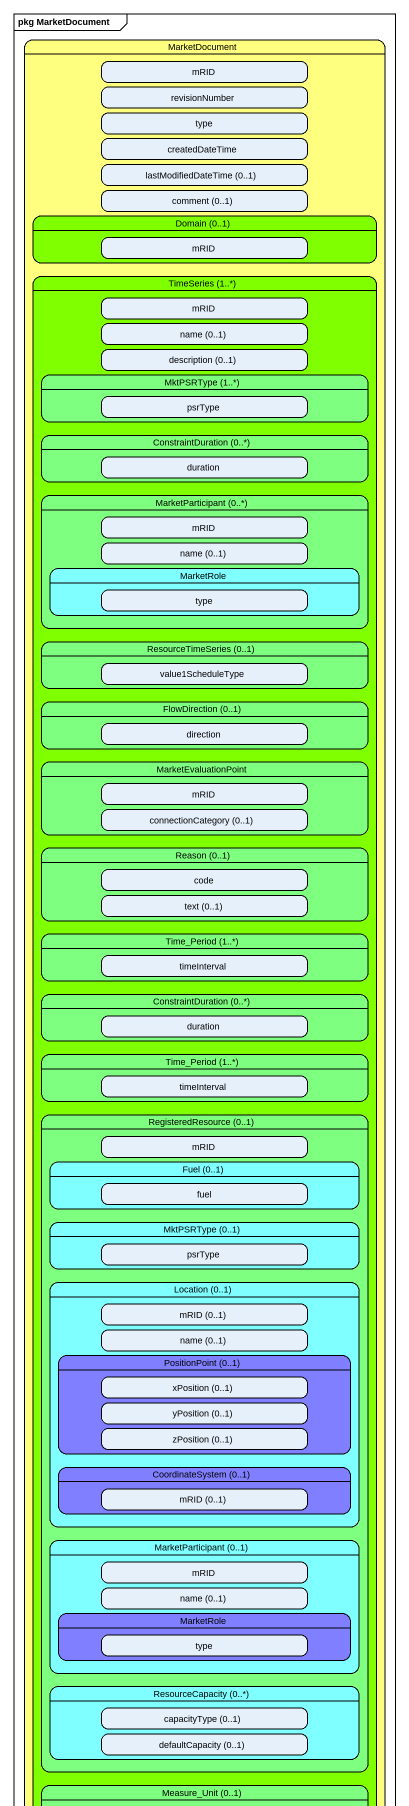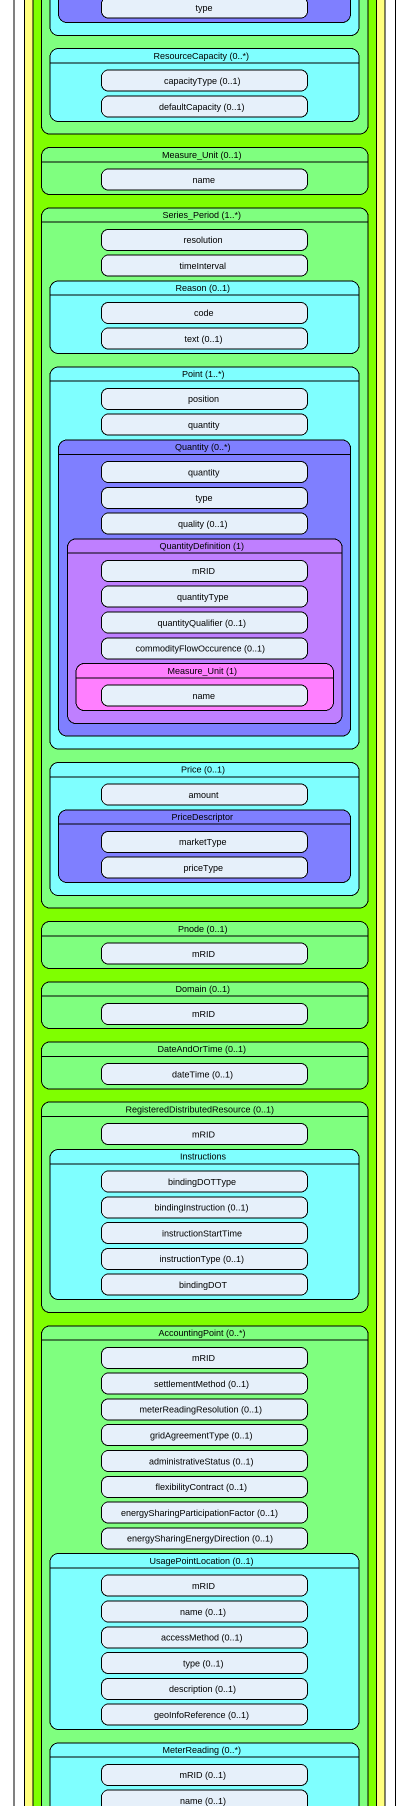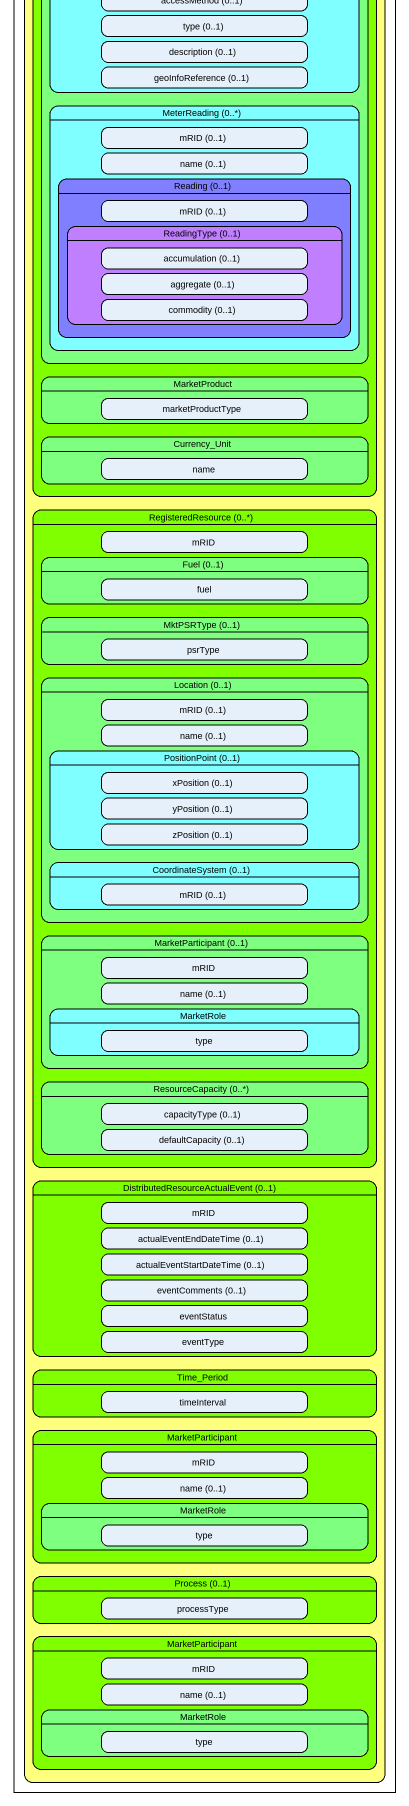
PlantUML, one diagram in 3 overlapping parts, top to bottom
@startuml
mainframe pkg MarketDocument
hide empty description
state MarketDocument #FFFF7F {
  state mRID
  state revisionNumber
  state type
  state createdDateTime
  state "lastModifiedDateTime (0..1)" as lastModifiedDateTime_0_1
  state "comment (0..1)" as comment_0_1
  state "Domain (0..1)" as Domain_0_1 #7FFF00 {
    state "mRID" as mRID_2
  }
  state "TimeSeries (1..*)" as TimeSeries_1 #7FFF00 {
    state "mRID" as mRID_3
    state "name (0..1)" as name_0_1
    state "description (0..1)" as description_0_1
    state "MktPSRType (1..*)" as MktPSRType_1 #7FFF7F {
      state psrType
    }
    state "ConstraintDuration (0..*)" as ConstraintDuration_0 #7FFF7F {
      state duration
    }
    state "MarketParticipant (0..*)" as MarketParticipant_0 #7FFF7F {
      state "mRID" as mRID_4
      state "name (0..1)" as name_0_1_2
      state MarketRole #7FFFFF {
        state "type" as type_2
      }
    }
    state "ResourceTimeSeries (0..1)" as ResourceTimeSeries_0_1 #7FFF7F {
      state value1ScheduleType
    }
    state "FlowDirection (0..1)" as FlowDirection_0_1 #7FFF7F {
      state direction
    }
    state MarketEvaluationPoint #7FFF7F {
      state "mRID" as mRID_5
      state "connectionCategory (0..1)" as connectionCategory_0_1
    }
    state "Reason (0..1)" as Reason_0_1 #7FFF7F {
      state code
      state "text (0..1)" as text_0_1
    }
    state "Time_Period (1..*)" as Time_Period_1 #7FFF7F {
      state timeInterval
    }
    state "ConstraintDuration (0..*)" as ConstraintDuration_0_2 #7FFF7F {
      state "duration" as duration_2
    }
    state "Time_Period (1..*)" as Time_Period_1_2 #7FFF7F {
      state "timeInterval" as timeInterval_2
    }
    state "RegisteredResource (0..1)" as RegisteredResource_0_1 #7FFF7F {
      state "Fuel (0..1)" as Fuel_0_1 #7FFFFF {
        state fuel
      }
      state "mRID" as mRID_6
      state "MktPSRType (0..1)" as MktPSRType_0_1 #7FFFFF {
        state "psrType" as psrType_2
      }
      state "Location (0..1)" as Location_0_1 #7FFFFF {
        state "mRID (0..1)" as mRID_0_1
        state "PositionPoint (0..1)" as PositionPoint_0_1 #7F7FFF {
          state "xPosition (0..1)" as xPosition_0_1
          state "yPosition (0..1)" as yPosition_0_1
          state "zPosition (0..1)" as zPosition_0_1
        }
        state "name (0..1)" as name_0_1_3
        state "CoordinateSystem (0..1)" as CoordinateSystem_0_1 #7F7FFF {
          state "mRID (0..1)" as mRID_0_1_2
        }
      }
      state "MarketParticipant (0..1)" as MarketParticipant_0_1 #7FFFFF {
        state "mRID" as mRID_7
        state "name (0..1)" as name_0_1_4
        state "MarketRole" as MarketRole_2 #7F7FFF {
          state "type" as type_3
        }
      }
      state "ResourceCapacity (0..*)" as ResourceCapacity_0 #7FFFFF {
        state "capacityType (0..1)" as capacityType_0_1
        state "defaultCapacity (0..1)" as defaultCapacity_0_1
      }
    }
    state "Measure_Unit (0..1)" as Measure_Unit_0_1 #7FFF7F {
      state name
    }
    state "Series_Period (1..*)" as Series_Period_1 #7FFF7F {
      state resolution
      state "timeInterval" as timeInterval_3
      state "Reason (0..1)" as Reason_0_1_2 #7FFFFF {
        state "code" as code_2
        state "text (0..1)" as text_0_1_2
      }
      state "Point (1..*)" as Point_1 #7FFFFF {
        state position
        state quantity
        state "Quantity (0..*)" as Quantity_0 #7F7FFF {
          state "quantity" as quantity_2
          state "type" as type_4
          state "QuantityDefinition (1)" as QuantityDefinition_1 #BF7FFF {
            state "mRID" as mRID_8
            state quantityType
            state "quantityQualifier (0..1)" as quantityQualifier_0_1
            state "commodityFlowOccurence (0..1)" as commodityFlowOccurence_0_1
            state "Measure_Unit (1)" as Measure_Unit_1 #FF7FFF {
              state "name" as name_2
            }
          }
          state "quality (0..1)" as quality_0_1
        }
      }
      state "Price (0..1)" as Price_0_1 #7FFFFF {
        state PriceDescriptor #7F7FFF {
          state marketType
          state priceType
        }
        state amount
      }
    }
    state "Pnode (0..1)" as Pnode_0_1 #7FFF7F {
      state "mRID" as mRID_9
    }
    state "Domain (0..1)" as Domain_0_1_2 #7FFF7F {
      state "mRID" as mRID_10
    }
    state "DateAndOrTime (0..1)" as DateAndOrTime_0_1 #7FFF7F {
      state "dateTime (0..1)" as dateTime_0_1
    }
    state "RegisteredDistributedResource (0..1)" as RegisteredDistributedResourc #7FFF7F {
      state Instructions #7FFFFF {
        state bindingDOTType
        state "bindingInstruction (0..1)" as bindingInstruction_0_1
        state instructionStartTime
        state "instructionType (0..1)" as instructionType_0_1
        state bindingDOT
      }
      state "mRID" as mRID_11
    }
    state "AccountingPoint (0..*)" as AccountingPoint_0 #7FFF7F {
      state "mRID" as mRID_12
      state "settlementMethod (0..1)" as settlementMethod_0_1
      state "meterReadingResolution (0..1)" as meterReadingResolution_0_1
      state "gridAgreementType (0..1)" as gridAgreementType_0_1
      state "administrativeStatus (0..1)" as administrativeStatus_0_1
      state "flexibilityContract (0..1)" as flexibilityContract_0_1
      state "energySharingParticipationFactor (0..1)" as energySharingParticipationFa
      state "energySharingEnergyDirection (0..1)" as energySharingEnergyDirection
      state "UsagePointLocation (0..1)" as UsagePointLocation_0_1 #7FFFFF {
        state "mRID" as mRID_13
        state "name (0..1)" as name_0_1_5
        state "accessMethod (0..1)" as accessMethod_0_1
        state "type (0..1)" as type_0_1
        state "description (0..1)" as description_0_1_2
        state "geoInfoReference (0..1)" as geoInfoReference_0_1
      }
      state "MeterReading (0..*)" as MeterReading_0 #7FFFFF {
        state "mRID (0..1)" as mRID_0_1_3
        state "Reading (0..1)" as Reading_0_1 #7F7FFF {
          state "mRID (0..1)" as mRID_0_1_4
          state "ReadingType (0..1)" as ReadingType_0_1 #BF7FFF {
            state "accumulation (0..1)" as accumulation_0_1
            state "aggregate (0..1)" as aggregate_0_1
            state "commodity (0..1)" as commodity_0_1
          }
        }
        state "name (0..1)" as name_0_1_6
      }
    }
    state MarketProduct #7FFF7F {
      state marketProductType
    }
    state Currency_Unit #7FFF7F {
      state "name" as name_3
    }
  }
  state "RegisteredResource (0..*)" as RegisteredResource_0 #7FFF00 {
    state "Fuel (0..1)" as Fuel_0_1_2 #7FFF7F {
      state "fuel" as fuel_2
    }
    state "mRID" as mRID_14
    state "MktPSRType (0..1)" as MktPSRType_0_1_2 #7FFF7F {
      state "psrType" as psrType_3
    }
    state "Location (0..1)" as Location_0_1_2 #7FFF7F {
      state "mRID (0..1)" as mRID_0_1_5
      state "PositionPoint (0..1)" as PositionPoint_0_1_2 #7FFFFF {
        state "xPosition (0..1)" as xPosition_0_1_2
        state "yPosition (0..1)" as yPosition_0_1_2
        state "zPosition (0..1)" as zPosition_0_1_2
      }
      state "name (0..1)" as name_0_1_7
      state "CoordinateSystem (0..1)" as CoordinateSystem_0_1_2 #7FFFFF {
        state "mRID (0..1)" as mRID_0_1_6
      }
    }
    state "MarketParticipant (0..1)" as MarketParticipant_0_1_2 #7FFF7F {
      state "mRID" as mRID_15
      state "name (0..1)" as name_0_1_8
      state "MarketRole" as MarketRole_3 #7FFFFF {
        state "type" as type_5
      }
    }
    state "ResourceCapacity (0..*)" as ResourceCapacity_0_2 #7FFF7F {
      state "capacityType (0..1)" as capacityType_0_1_2
      state "defaultCapacity (0..1)" as defaultCapacity_0_1_2
    }
  }
  state "DistributedResourceActualEvent (0..1)" as DistributedResourceActualEve #7FFF00 {
    state "mRID" as mRID_16
    state "actualEventEndDateTime (0..1)" as actualEventEndDateTime_0_1
    state "actualEventStartDateTime (0..1)" as actualEventStartDateTime_0_1
    state "eventComments (0..1)" as eventComments_0_1
    state eventStatus
    state eventType
  }
  state Time_Period #7FFF00 {
    state "timeInterval" as timeInterval_4
  }
  state MarketParticipant #7FFF00 {
    state "mRID" as mRID_17
    state "name (0..1)" as name_0_1_9
    state "MarketRole" as MarketRole_4 #7FFF7F {
      state "type" as type_6
    }
  }
  state "Process (0..1)" as Process_0_1 #7FFF00 {
    state processType
  }
  state "MarketParticipant" as MarketParticipant_2 #7FFF00 {
    state "mRID" as mRID_18
    state "name (0..1)" as name_0_1_10
    state "MarketRole" as MarketRole_5 #7FFF7F {
      state "type" as type_7
    }
  }
}
@enduml
